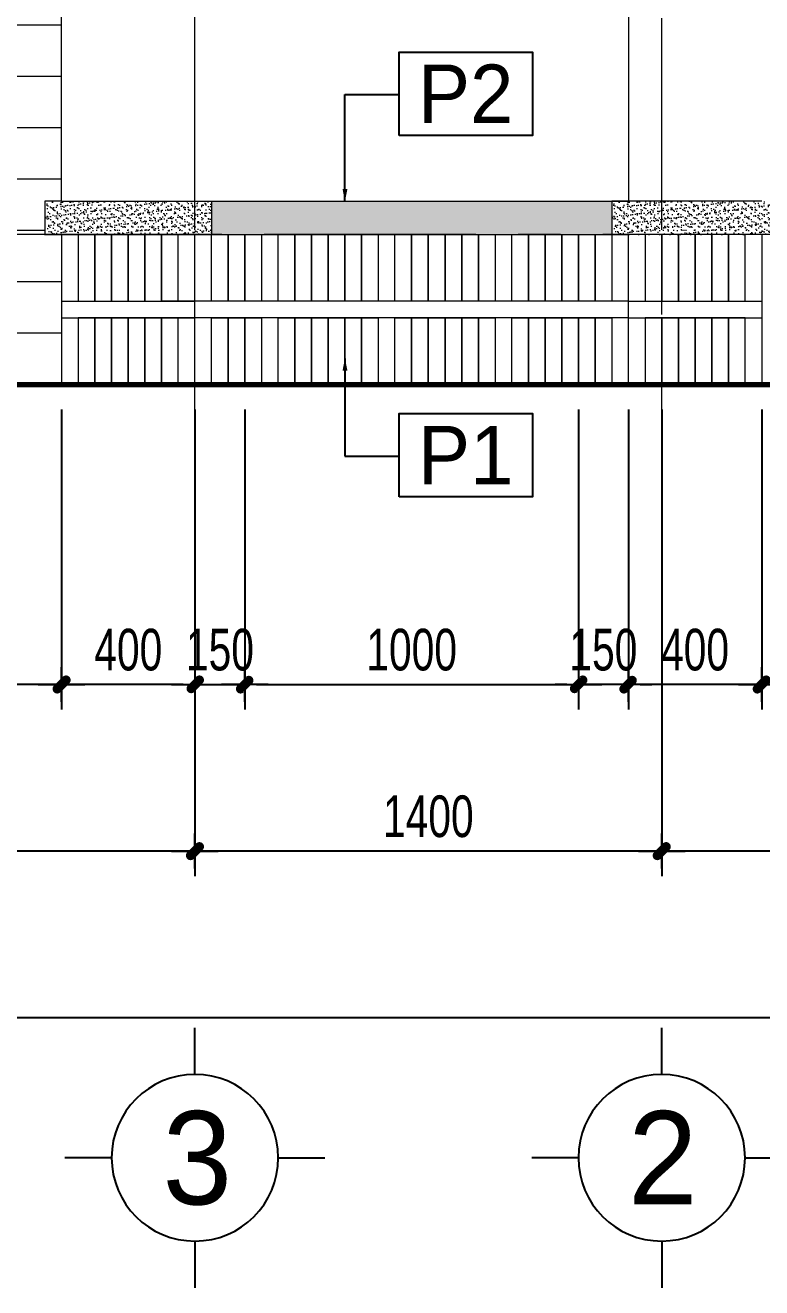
# Model space of a CAD drawing. Header units: inches. Extents: x 88947 to 296847, y 35049 to 161062.
# Drawn here: x 163652 to 165861, y 102668 to 106456 of the extents above; entities that cross this region are included whole.
import ezdxf
from ezdxf.enums import TextEntityAlignment as Align

# ---------------------------------------------------------------- set-up
doc = ezdxf.new("R2010")
doc.units = ezdxf.units.IN
doc.header["$MEASUREMENT"] = 0
doc.header["$PDMODE"] = 1
doc.linetypes.add('ACAD_ISO03W100', pattern=[30, 12, -18])
doc.linetypes.add('CENTER', pattern=[50.8, 31.75, -6.35, 6.35, -6.35])
for name, color, linetype, lineweight in [('A-Dims', 145, 'Continuous', 25), ('DIM', 7, 'Continuous', 25), ('GHICHU', 40, 'Continuous', 18), ('HACTH', 8, 'Continuous', 5), ('KHUNG 1', 6, 'Continuous', 70), ('KY HIEU', 4, 'Continuous', 25), ('NETMANH', 192, 'Continuous', 18), ('NTHAY2', 51, 'Continuous', 25), ('THAY', 3, 'Continuous', 18), ('TRUC', 252, 'ACAD_ISO03W100', 13)]:
    doc.layers.add(name, color=color, linetype=linetype, lineweight=lineweight)
doc.styles.add('FRANKO', font='VFRANKO.TTF')
doc.styles.add('VHELVEN', font='VHELVEN.TTF')
doc.styles.add('VNI-HELVE-CONDENSE', font='VNARIAL.TTF', dxfattribs={"width": 0.7})
doc.dimstyles.new('TAS-100', dxfattribs={"dimscale": 50, "dimtxt": 2.5, "dimasz": 0.7, "dimexe": 1.5, "dimexo": 1.5, "dimgap": 0.8, "dimtad": 1, "dimdec": 0, "dimzin": 3, "dimdsep": 46, "dimtxsty": 'VNI-HELVE-CONDENSE', "dimblk": 'TICK', "dimcen": 2.5, "dimclrt": 71, "dimazin": 2, "dimtfac": 0.75, "dimtdec": 0, "dimtix": 1, "dimtmove": 2, "dimatfit": 2, "dimldrblk": 'TICK123', "dimfxl": 1.5, "dimtolj": 1, "dimtzin": 0, "dimarcsym": 0})
doc.dimstyles.new('TAS-50', dxfattribs={"dimscale": 25, "dimtxt": 2.5, "dimasz": 0.7, "dimexe": 1.5, "dimexo": 1.5, "dimgap": 0.8, "dimtad": 1, "dimdec": 0, "dimzin": 3, "dimdsep": 46, "dimtxsty": 'VNI-HELVE-CONDENSE', "dimblk": 'TICK', "dimcen": 2.5, "dimclrt": 71, "dimazin": 2, "dimtfac": 0.75, "dimtdec": 0, "dimtix": 1, "dimtmove": 2, "dimatfit": 2, "dimldrblk": 'TICK123', "dimfxl": 1.5, "dimtolj": 1, "dimtzin": 0, "dimarcsym": 0})
pattern_1 = [(37.5, (163711.345, 105828.11), (-0.62993, 19.26824), [0, -15.2, 0, -17, 0, -16.25]), (7.5, (163711.345, 105828.11), (17.6978, 28.2215), [0, -8.2, 0, -13.7, 0, -5.25]), (327.5, (163699.045, 105828.11), (31.1414, 0.0566), [0, -5, 0, -18, 0, -23.5]), (317.5, (163699.045, 105828.11), (30.0613, 8.7768), [0, -2.5, 0, -11.8, 0, -13.5])]
pattern_2 = [(37.5, (165411.345, 105828.11), (-0.62993, 19.26824), [0, -15.2, 0, -17, 0, -16.25]), (7.5, (165411.345, 105828.11), (17.6978, 28.2215), [0, -8.2, 0, -13.7, 0, -5.25]), (327.5, (165399.045, 105828.11), (31.1414, 0.0566), [0, -5, 0, -18, 0, -23.5]), (317.5, (165399.045, 105828.11), (30.0613, 8.7768), [0, -2.5, 0, -11.8, 0, -13.5])]
pattern_3 = [(37.5, (164211.345, 105828.11), (-0.62993, 19.26824), [0, -15.2, 0, -17, 0, -16.25]), (7.5, (164211.345, 105828.11), (17.69777, 28.22146), [0, -8.2, 0, -13.7, 0, -5.25]), (327.5, (164199.045, 105828.11), (31.14142, 0.0566), [0, -5, 0, -18, 0, -23.5]), (317.5, (164199.045, 105828.11), (30.06127, 8.77676), [0, -2.5, 0, -11.8, 0, -13.5])]

# ---------------------------------------------------------------- blocks, each defined once
blk = doc.blocks.new('TICK')
at = {"layer": 'A-Dims', "color": 1}
for p, q in [((0, 1.5), (0, -1.5)), ((-2, 0), (2, 0))]:
    blk.add_line(p, q, dxfattribs=at)
at = {"layer": 'A-Dims', "color": 1, "const_width": 0.788}
blk.add_lwpolyline([(-0.33, -0.35), (0.38, 0.38)], dxfattribs=at)
at = {"layer": 'A-Dims', "color": 1, "const_width": 0.394}
for points in [[(0.24, 0.52, -0.414214), (0.52, 0.52, -1)], [(0.52, 0.52, -0.414214), (0.52, 0.24, -1)], [(-0.47, -0.21, 0.414214), (-0.47, -0.49, 1)], [(-0.47, -0.49, 0.414214), (-0.19, -0.49, 1)]]:
    blk.add_lwpolyline(points, format="xyb", dxfattribs=at)
blk = doc.blocks.new('*D894')
at = {"layer": 'Defpoints', "color": 0}
for p in [(165561.3, 105378.1), (169061.3, 105378.1), (165561.3, 103978.1)]:
    blk.add_point(p, dxfattribs=at)
at = {"layer": 'DIM', "color": 0, "lineweight": -2}
for p, q in [((165561.3, 105303.1), (165561.3, 103903.1)), ((169061.3, 105303.1), (169061.3, 103903.1)), ((169026.3, 103978.1), (165596.3, 103978.1))]:
    blk.add_line(p, q, dxfattribs=at)
at = {"layer": 'DIM', "color": 0, "lineweight": -2, "xscale": 35, "yscale": 35, "zscale": 35, "rotation": 180}
blk.add_blockref('TICK', (165561.3, 103978.1), dxfattribs=at)
at = {"layer": 'DIM', "color": 0, "lineweight": -2, "xscale": 35, "yscale": 35, "zscale": 35}
blk.add_blockref('TICK', (169061.3, 103978.1), dxfattribs=at)
at = {"layer": 'DIM', "color": 71, "insert": (167311.3, 104082), "char_height": 125, "attachment_point": 5, "style": 'VNI-HELVE-CONDENSE'}
blk.add_mtext('\\A1;3500', dxfattribs=at)
blk = doc.blocks.new('TICK123')
at = {"layer": 'A-Dims', "color": 1}
blk.add_lwpolyline([(0.05, 0, 0, 0.84, 0), (-2.11, 0, 8.4, 8.4, 0)], format="xyseb", dxfattribs=at)
blk = doc.blocks.new('*D895')
at = {"layer": 'Defpoints', "color": 0}
for p in [(164161.3, 105378.1), (165561.3, 105378.1), (164161.3, 103978.1)]:
    blk.add_point(p, dxfattribs=at)
at = {"layer": 'DIM', "color": 0, "lineweight": -2}
for p, q in [((164161.3, 105303.1), (164161.3, 103903.1)), ((165561.3, 105303.1), (165561.3, 103903.1)), ((165526.3, 103978.1), (164196.3, 103978.1))]:
    blk.add_line(p, q, dxfattribs=at)
at = {"layer": 'DIM', "color": 0, "lineweight": -2, "xscale": 35, "yscale": 35, "zscale": 35, "rotation": 180}
blk.add_blockref('TICK', (164161.3, 103978.1), dxfattribs=at)
at = {"layer": 'DIM', "color": 0, "lineweight": -2, "xscale": 35, "yscale": 35, "zscale": 35}
blk.add_blockref('TICK', (165561.3, 103978.1), dxfattribs=at)
at = {"layer": 'DIM', "color": 71, "insert": (164861.3, 104081.9), "char_height": 125, "attachment_point": 5, "style": 'VNI-HELVE-CONDENSE'}
blk.add_mtext('\\A1;1400', dxfattribs=at)
blk = doc.blocks.new('*D896')
at = {"layer": 'Defpoints', "color": 0}
for p in [(161561.3, 105378.1), (164161.3, 105378.1), (161561.3, 103978.1)]:
    blk.add_point(p, dxfattribs=at)
at = {"layer": 'DIM', "color": 0, "lineweight": -2}
for p, q in [((161561.3, 105303.1), (161561.3, 103903.1)), ((164161.3, 105303.1), (164161.3, 103903.1)), ((164126.3, 103978.1), (161596.3, 103978.1))]:
    blk.add_line(p, q, dxfattribs=at)
at = {"layer": 'DIM', "color": 0, "lineweight": -2, "xscale": 35, "yscale": 35, "zscale": 35, "rotation": 180}
blk.add_blockref('TICK', (161561.3, 103978.1), dxfattribs=at)
at = {"layer": 'DIM', "color": 0, "lineweight": -2, "xscale": 35, "yscale": 35, "zscale": 35}
blk.add_blockref('TICK', (164161.3, 103978.1), dxfattribs=at)
at = {"layer": 'DIM', "color": 71, "insert": (162861.3, 104081.9), "char_height": 125, "attachment_point": 5, "style": 'VNI-HELVE-CONDENSE'}
blk.add_mtext('\\A1;2600', dxfattribs=at)
blk = doc.blocks.new('*D899')
at = {"layer": 'Defpoints', "color": 0}
for p in [(156661.3, 105378.1), (169061.3, 105378.1), (156661.3, 103478.1)]:
    blk.add_point(p, dxfattribs=at)
at = {"layer": 'DIM', "color": 0, "lineweight": -2}
for p, q in [((156661.3, 105303.1), (156661.3, 103403.1)), ((169061.3, 105303.1), (169061.3, 103403.1)), ((169026.3, 103478.1), (156696.3, 103478.1))]:
    blk.add_line(p, q, dxfattribs=at)
at = {"layer": 'DIM', "color": 0, "lineweight": -2, "xscale": 35, "yscale": 35, "zscale": 35, "rotation": 180}
blk.add_blockref('TICK', (156661.3, 103478.1), dxfattribs=at)
at = {"layer": 'DIM', "color": 0, "lineweight": -2, "xscale": 35, "yscale": 35, "zscale": 35}
blk.add_blockref('TICK', (169061.3, 103478.1), dxfattribs=at)
at = {"layer": 'DIM', "color": 71, "insert": (162861.3, 103581.9), "char_height": 125, "attachment_point": 5, "style": 'VNI-HELVE-CONDENSE'}
blk.add_mtext('\\A1;12400', dxfattribs=at)
blk = doc.blocks.new('*D902')
at = {"layer": 'Defpoints', "color": 0}
for p in [(165861.3, 105378.1), (168261.3, 105378.1), (165861.3, 104478.1)]:
    blk.add_point(p, dxfattribs=at)
at = {"layer": 'DIM', "color": 0, "lineweight": -2}
for p, q in [((165861.3, 105303.1), (165861.3, 104403.1)), ((168261.3, 105303.1), (168261.3, 104403.1)), ((168226.3, 104478.1), (165896.3, 104478.1))]:
    blk.add_line(p, q, dxfattribs=at)
at = {"layer": 'DIM', "color": 0, "lineweight": -2, "xscale": 35, "yscale": 35, "zscale": 35, "rotation": 180}
blk.add_blockref('TICK', (165861.3, 104478.1), dxfattribs=at)
at = {"layer": 'DIM', "color": 0, "lineweight": -2, "xscale": 35, "yscale": 35, "zscale": 35}
blk.add_blockref('TICK', (168261.3, 104478.1), dxfattribs=at)
at = {"layer": 'DIM', "color": 71, "insert": (167061.3, 104581.9), "char_height": 125, "attachment_point": 5, "style": 'VNI-HELVE-CONDENSE'}
blk.add_mtext('\\A1;2400', dxfattribs=at)
blk = doc.blocks.new('*D903')
at = {"layer": 'Defpoints', "color": 0}
for p in [(165461.3, 105378.1), (165861.3, 105378.1), (165461.3, 104478.1)]:
    blk.add_point(p, dxfattribs=at)
at = {"layer": 'DIM', "color": 0, "lineweight": -2}
for p, q in [((165461.3, 105303.1), (165461.3, 104403.1)), ((165861.3, 105303.1), (165861.3, 104403.1)), ((165826.3, 104478.1), (165496.3, 104478.1))]:
    blk.add_line(p, q, dxfattribs=at)
at = {"layer": 'DIM', "color": 0, "lineweight": -2, "xscale": 35, "yscale": 35, "zscale": 35, "rotation": 180}
blk.add_blockref('TICK', (165461.3, 104478.1), dxfattribs=at)
at = {"layer": 'DIM', "color": 0, "lineweight": -2, "xscale": 35, "yscale": 35, "zscale": 35}
blk.add_blockref('TICK', (165861.3, 104478.1), dxfattribs=at)
at = {"layer": 'DIM', "color": 71, "insert": (165661.3, 104581.9), "char_height": 125, "attachment_point": 5, "style": 'VNI-HELVE-CONDENSE'}
blk.add_mtext('\\A1;400', dxfattribs=at)
blk = doc.blocks.new('*D904')
at = {"layer": 'Defpoints', "color": 0}
for p in [(163761.3, 105378.1), (164161.3, 105378.1), (163761.3, 104478.1)]:
    blk.add_point(p, dxfattribs=at)
at = {"layer": 'DIM', "color": 0, "lineweight": -2}
for p, q in [((163761.3, 105303.1), (163761.3, 104403.1)), ((164161.3, 105303.1), (164161.3, 104403.1)), ((164126.3, 104478.1), (163796.3, 104478.1))]:
    blk.add_line(p, q, dxfattribs=at)
at = {"layer": 'DIM', "color": 0, "lineweight": -2, "xscale": 35, "yscale": 35, "zscale": 35, "rotation": 180}
blk.add_blockref('TICK', (163761.3, 104478.1), dxfattribs=at)
at = {"layer": 'DIM', "color": 0, "lineweight": -2, "xscale": 35, "yscale": 35, "zscale": 35}
blk.add_blockref('TICK', (164161.3, 104478.1), dxfattribs=at)
at = {"layer": 'DIM', "color": 71, "insert": (163961.3, 104581.9), "char_height": 125, "attachment_point": 5, "style": 'VNI-HELVE-CONDENSE'}
blk.add_mtext('\\A1;400', dxfattribs=at)
blk = doc.blocks.new('*D905')
at = {"layer": 'Defpoints', "color": 0}
for p in [(161961.3, 105378.1), (163761.3, 105378.1), (161961.3, 104478.1)]:
    blk.add_point(p, dxfattribs=at)
at = {"layer": 'DIM', "color": 0, "lineweight": -2}
for p, q in [((161961.3, 105303.1), (161961.3, 104403.1)), ((163761.3, 105303.1), (163761.3, 104403.1)), ((163726.3, 104478.1), (161996.3, 104478.1))]:
    blk.add_line(p, q, dxfattribs=at)
at = {"layer": 'DIM', "color": 0, "lineweight": -2, "xscale": 35, "yscale": 35, "zscale": 35, "rotation": 180}
blk.add_blockref('TICK', (161961.3, 104478.1), dxfattribs=at)
at = {"layer": 'DIM', "color": 0, "lineweight": -2, "xscale": 35, "yscale": 35, "zscale": 35}
blk.add_blockref('TICK', (163761.3, 104478.1), dxfattribs=at)
at = {"layer": 'DIM', "color": 71, "insert": (162861.3, 104581.9), "char_height": 125, "attachment_point": 5, "style": 'VNI-HELVE-CONDENSE'}
blk.add_mtext('\\A1;1800', dxfattribs=at)
blk = doc.blocks.new('TRUCCOT')
for p, q in [((0, -140), (0, 0)), ((-250, -390), (-390, -390)), ((250, -390), (390, -390)), ((0, -640), (0, -780))]:
    blk.add_line(p, q)
blk.add_circle((0, -390), 250)
at = {"layer": 'GHICHU', "style": 'VHELVEN'}
blk.add_attdef('TRUC', text='', height=280, dxfattribs=at).set_placement((0, -390), align=Align.MIDDLE_CENTER)
blk = doc.blocks.new('syb-floor')
at = {"linetype": 'Continuous'}
blk.add_lwpolyline([(-4.786, -2.5), (-4.786, 2.5), (3.216, 2.5), (3.216, -2.5)], close=True, dxfattribs=at)
blk.add_attdef('SYB-FLOOR', text='', height=2.5, dxfattribs=at).set_placement((-0.785, 0), align=Align.MIDDLE_CENTER)
blk = doc.blocks.new('*D3898')
at = {"layer": 'Defpoints', "color": 0}
for p in [(165561.3, 105378.1), (169061.3, 105378.1), (165561.3, 103978.1)]:
    blk.add_point(p, dxfattribs=at)
at = {"layer": 'DIM', "color": 0, "lineweight": -2}
for p, q in [((165561.3, 105303.1), (165561.3, 103903.1)), ((169061.3, 105303.1), (169061.3, 103903.1)), ((169026.3, 103978.1), (165596.3, 103978.1))]:
    blk.add_line(p, q, dxfattribs=at)
at = {"layer": 'DIM', "color": 0, "lineweight": -2, "xscale": 35, "yscale": 35, "zscale": 35, "rotation": 180}
blk.add_blockref('TICK', (165561.3, 103978.1), dxfattribs=at)
at = {"layer": 'DIM', "color": 0, "lineweight": -2, "xscale": 35, "yscale": 35, "zscale": 35}
blk.add_blockref('TICK', (169061.3, 103978.1), dxfattribs=at)
at = {"layer": 'DIM', "color": 71, "insert": (167311.3, 104082), "char_height": 125, "attachment_point": 5, "style": 'VNI-HELVE-CONDENSE'}
blk.add_mtext('\\A1;3500', dxfattribs=at)
blk = doc.blocks.new('*D3899')
at = {"layer": 'Defpoints', "color": 0}
for p in [(164161.3, 105378.1), (165561.3, 105378.1), (164161.3, 103978.1)]:
    blk.add_point(p, dxfattribs=at)
at = {"layer": 'DIM', "color": 0, "lineweight": -2}
for p, q in [((164161.3, 105303.1), (164161.3, 103903.1)), ((165561.3, 105303.1), (165561.3, 103903.1)), ((165526.3, 103978.1), (164196.3, 103978.1))]:
    blk.add_line(p, q, dxfattribs=at)
at = {"layer": 'DIM', "color": 0, "lineweight": -2, "xscale": 35, "yscale": 35, "zscale": 35, "rotation": 180}
blk.add_blockref('TICK', (164161.3, 103978.1), dxfattribs=at)
at = {"layer": 'DIM', "color": 0, "lineweight": -2, "xscale": 35, "yscale": 35, "zscale": 35}
blk.add_blockref('TICK', (165561.3, 103978.1), dxfattribs=at)
at = {"layer": 'DIM', "color": 71, "insert": (164861.3, 104081.9), "char_height": 125, "attachment_point": 5, "style": 'VNI-HELVE-CONDENSE'}
blk.add_mtext('\\A1;1400', dxfattribs=at)
blk = doc.blocks.new('*D3900')
at = {"layer": 'Defpoints', "color": 0}
for p in [(161561.3, 105378.1), (164161.3, 105378.1), (161561.3, 103978.1)]:
    blk.add_point(p, dxfattribs=at)
at = {"layer": 'DIM', "color": 0, "lineweight": -2}
for p, q in [((161561.3, 105303.1), (161561.3, 103903.1)), ((164161.3, 105303.1), (164161.3, 103903.1)), ((164126.3, 103978.1), (161596.3, 103978.1))]:
    blk.add_line(p, q, dxfattribs=at)
at = {"layer": 'DIM', "color": 0, "lineweight": -2, "xscale": 35, "yscale": 35, "zscale": 35, "rotation": 180}
blk.add_blockref('TICK', (161561.3, 103978.1), dxfattribs=at)
at = {"layer": 'DIM', "color": 0, "lineweight": -2, "xscale": 35, "yscale": 35, "zscale": 35}
blk.add_blockref('TICK', (164161.3, 103978.1), dxfattribs=at)
at = {"layer": 'DIM', "color": 71, "insert": (162861.3, 104081.9), "char_height": 125, "attachment_point": 5, "style": 'VNI-HELVE-CONDENSE'}
blk.add_mtext('\\A1;2600', dxfattribs=at)
blk = doc.blocks.new('*D3903')
at = {"layer": 'Defpoints', "color": 0}
for p in [(156661.3, 105378.1), (169061.3, 105378.1), (156661.3, 103478.1)]:
    blk.add_point(p, dxfattribs=at)
at = {"layer": 'DIM', "color": 0, "lineweight": -2}
for p, q in [((156661.3, 105303.1), (156661.3, 103403.1)), ((169061.3, 105303.1), (169061.3, 103403.1)), ((169026.3, 103478.1), (156696.3, 103478.1))]:
    blk.add_line(p, q, dxfattribs=at)
at = {"layer": 'DIM', "color": 0, "lineweight": -2, "xscale": 35, "yscale": 35, "zscale": 35, "rotation": 180}
blk.add_blockref('TICK', (156661.3, 103478.1), dxfattribs=at)
at = {"layer": 'DIM', "color": 0, "lineweight": -2, "xscale": 35, "yscale": 35, "zscale": 35}
blk.add_blockref('TICK', (169061.3, 103478.1), dxfattribs=at)
at = {"layer": 'DIM', "color": 71, "insert": (162861.3, 103581.9), "char_height": 125, "attachment_point": 5, "style": 'VNI-HELVE-CONDENSE'}
blk.add_mtext('\\A1;12400', dxfattribs=at)
blk = doc.blocks.new('*D3906')
at = {"layer": 'Defpoints', "color": 0}
for p in [(165861.3, 105378.1), (168261.3, 105378.1), (165861.3, 104478.1)]:
    blk.add_point(p, dxfattribs=at)
at = {"layer": 'DIM', "color": 0, "lineweight": -2}
for p, q in [((165861.3, 105303.1), (165861.3, 104403.1)), ((168261.3, 105303.1), (168261.3, 104403.1)), ((168226.3, 104478.1), (165896.3, 104478.1))]:
    blk.add_line(p, q, dxfattribs=at)
at = {"layer": 'DIM', "color": 0, "lineweight": -2, "xscale": 35, "yscale": 35, "zscale": 35, "rotation": 180}
blk.add_blockref('TICK', (165861.3, 104478.1), dxfattribs=at)
at = {"layer": 'DIM', "color": 0, "lineweight": -2, "xscale": 35, "yscale": 35, "zscale": 35}
blk.add_blockref('TICK', (168261.3, 104478.1), dxfattribs=at)
at = {"layer": 'DIM', "color": 71, "insert": (167061.3, 104581.9), "char_height": 125, "attachment_point": 5, "style": 'VNI-HELVE-CONDENSE'}
blk.add_mtext('\\A1;2400', dxfattribs=at)
blk = doc.blocks.new('*D3907')
at = {"layer": 'Defpoints', "color": 0}
for p in [(165461.3, 105378.1), (165861.3, 105378.1), (165461.3, 104478.1)]:
    blk.add_point(p, dxfattribs=at)
at = {"layer": 'DIM', "color": 0, "lineweight": -2}
for p, q in [((165461.3, 105303.1), (165461.3, 104403.1)), ((165861.3, 105303.1), (165861.3, 104403.1)), ((165826.3, 104478.1), (165496.3, 104478.1))]:
    blk.add_line(p, q, dxfattribs=at)
at = {"layer": 'DIM', "color": 0, "lineweight": -2, "xscale": 35, "yscale": 35, "zscale": 35, "rotation": 180}
blk.add_blockref('TICK', (165461.3, 104478.1), dxfattribs=at)
at = {"layer": 'DIM', "color": 0, "lineweight": -2, "xscale": 35, "yscale": 35, "zscale": 35}
blk.add_blockref('TICK', (165861.3, 104478.1), dxfattribs=at)
at = {"layer": 'DIM', "color": 71, "insert": (165661.3, 104581.9), "char_height": 125, "attachment_point": 5, "style": 'VNI-HELVE-CONDENSE'}
blk.add_mtext('\\A1;400', dxfattribs=at)
blk = doc.blocks.new('*D3908')
at = {"layer": 'Defpoints', "color": 0}
for p in [(163761.3, 105378.1), (164161.3, 105378.1), (163761.3, 104478.1)]:
    blk.add_point(p, dxfattribs=at)
at = {"layer": 'DIM', "color": 0, "lineweight": -2}
for p, q in [((163761.3, 105303.1), (163761.3, 104403.1)), ((164161.3, 105303.1), (164161.3, 104403.1)), ((164126.3, 104478.1), (163796.3, 104478.1))]:
    blk.add_line(p, q, dxfattribs=at)
at = {"layer": 'DIM', "color": 0, "lineweight": -2, "xscale": 35, "yscale": 35, "zscale": 35, "rotation": 180}
blk.add_blockref('TICK', (163761.3, 104478.1), dxfattribs=at)
at = {"layer": 'DIM', "color": 0, "lineweight": -2, "xscale": 35, "yscale": 35, "zscale": 35}
blk.add_blockref('TICK', (164161.3, 104478.1), dxfattribs=at)
at = {"layer": 'DIM', "color": 71, "insert": (163961.3, 104581.9), "char_height": 125, "attachment_point": 5, "style": 'VNI-HELVE-CONDENSE'}
blk.add_mtext('\\A1;400', dxfattribs=at)
blk = doc.blocks.new('*D3909')
at = {"layer": 'Defpoints', "color": 0}
for p in [(161961.3, 105378.1), (163761.3, 105378.1), (161961.3, 104478.1)]:
    blk.add_point(p, dxfattribs=at)
at = {"layer": 'DIM', "color": 0, "lineweight": -2}
for p, q in [((161961.3, 105303.1), (161961.3, 104403.1)), ((163761.3, 105303.1), (163761.3, 104403.1)), ((163726.3, 104478.1), (161996.3, 104478.1))]:
    blk.add_line(p, q, dxfattribs=at)
at = {"layer": 'DIM', "color": 0, "lineweight": -2, "xscale": 35, "yscale": 35, "zscale": 35, "rotation": 180}
blk.add_blockref('TICK', (161961.3, 104478.1), dxfattribs=at)
at = {"layer": 'DIM', "color": 0, "lineweight": -2, "xscale": 35, "yscale": 35, "zscale": 35}
blk.add_blockref('TICK', (163761.3, 104478.1), dxfattribs=at)
at = {"layer": 'DIM', "color": 71, "insert": (162861.3, 104581.9), "char_height": 125, "attachment_point": 5, "style": 'VNI-HELVE-CONDENSE'}
blk.add_mtext('\\A1;1800', dxfattribs=at)
blk = doc.blocks.new('*D4328')
at = {"layer": 'Defpoints', "color": 0}
for p in [(164161.3, 105378.1), (164311.3, 105378.1), (164311.3, 104478.1)]:
    blk.add_point(p, dxfattribs=at)
at = {"layer": 'DIM', "color": 0, "lineweight": -2}
for p, q in [((164161.3, 105303.1), (164161.3, 104403.1)), ((164311.3, 105303.1), (164311.3, 104403.1)), ((164126.3, 104478.1), (164091.3, 104478.1)), ((164161.3, 104478.1), (164311.3, 104478.1)), ((164346.3, 104478.1), (164381.3, 104478.1))]:
    blk.add_line(p, q, dxfattribs=at)
at = {"layer": 'DIM', "color": 0, "lineweight": -2, "xscale": 35, "yscale": 35, "zscale": 35}
blk.add_blockref('TICK', (164161.3, 104478.1), dxfattribs=at)
at = {"layer": 'DIM', "color": 0, "lineweight": -2, "xscale": 35, "yscale": 35, "zscale": 35, "rotation": 180}
blk.add_blockref('TICK', (164311.3, 104478.1), dxfattribs=at)
at = {"layer": 'DIM', "color": 71, "insert": (164236.3, 104581.9), "char_height": 125, "attachment_point": 5, "style": 'VNI-HELVE-CONDENSE'}
blk.add_mtext('\\A1;150', dxfattribs=at)
blk = doc.blocks.new('*D4327')
at = {"layer": 'Defpoints', "color": 0}
for p in [(165311.3, 105378.1), (165461.3, 105378.1), (165311.3, 104478.1)]:
    blk.add_point(p, dxfattribs=at)
at = {"layer": 'DIM', "color": 0, "lineweight": -2}
for p, q in [((165311.3, 105303.1), (165311.3, 104403.1)), ((165461.3, 105303.1), (165461.3, 104403.1)), ((165276.3, 104478.1), (165241.3, 104478.1)), ((165461.3, 104478.1), (165311.3, 104478.1)), ((165496.3, 104478.1), (165531.3, 104478.1))]:
    blk.add_line(p, q, dxfattribs=at)
at = {"layer": 'DIM', "color": 0, "lineweight": -2, "xscale": 35, "yscale": 35, "zscale": 35}
blk.add_blockref('TICK', (165311.3, 104478.1), dxfattribs=at)
at = {"layer": 'DIM', "color": 0, "lineweight": -2, "xscale": 35, "yscale": 35, "zscale": 35, "rotation": 180}
blk.add_blockref('TICK', (165461.3, 104478.1), dxfattribs=at)
at = {"layer": 'DIM', "color": 71, "insert": (165386.3, 104581.9), "char_height": 125, "attachment_point": 5, "style": 'VNI-HELVE-CONDENSE'}
blk.add_mtext('\\A1;150', dxfattribs=at)
blk = doc.blocks.new('*D4326')
at = {"layer": 'Defpoints', "color": 0}
for p in [(164311.3, 105378.1), (165311.3, 105378.1), (165311.3, 104478.1)]:
    blk.add_point(p, dxfattribs=at)
at = {"layer": 'DIM', "color": 0, "lineweight": -2}
for p, q in [((164311.3, 105303.1), (164311.3, 104403.1)), ((165311.3, 105303.1), (165311.3, 104403.1)), ((164346.3, 104478.1), (165276.3, 104478.1))]:
    blk.add_line(p, q, dxfattribs=at)
at = {"layer": 'DIM', "color": 0, "lineweight": -2, "xscale": 35, "yscale": 35, "zscale": 35, "rotation": 180}
blk.add_blockref('TICK', (164311.3, 104478.1), dxfattribs=at)
at = {"layer": 'DIM', "color": 0, "lineweight": -2, "xscale": 35, "yscale": 35, "zscale": 35}
blk.add_blockref('TICK', (165311.3, 104478.1), dxfattribs=at)
at = {"layer": 'DIM', "color": 71, "insert": (164811.3, 104581.9), "char_height": 125, "attachment_point": 5, "style": 'VNI-HELVE-CONDENSE'}
blk.add_mtext('\\A1;1000', dxfattribs=at)

msp = doc.modelspace()

# ---------------------------------------------------------------- hatches: boundary and pattern name
at = {"layer": 'HACTH'}
h = msp.add_hatch(dxfattribs=at)
h.set_pattern_fill('AR-SAND', color=256, scale=10, style=0)
h.set_pattern_definition(pattern_1)
h.paths.add_polyline_path([(164161.3, 105928.1), (163761.3, 105928.1), (163711.3, 105928.1), (163711.3, 105828.1), (163741.3, 105828.1), (164161.3, 105828.1)])
h.paths.add_polyline_path([(164211.3, 105928.1), (164161.3, 105928.1), (164161.3, 105828.1), (164181.3, 105828.1), (164211.3, 105828.1)])
h = msp.add_hatch(dxfattribs=at)
h.set_pattern_fill('AR-SAND', color=256, scale=10, style=0)
h.set_pattern_definition(pattern_1)
h.paths.add_polyline_path([(164161.3, 105928.1), (163761.3, 105928.1), (163711.3, 105928.1), (163711.3, 105828.1), (163741.3, 105828.1), (164161.3, 105828.1)])
h.paths.add_polyline_path([(164211.3, 105928.1), (164161.3, 105928.1), (164161.3, 105828.1), (164181.3, 105828.1), (164211.3, 105828.1)])
h = msp.add_hatch(dxfattribs=at)
h.set_pattern_fill('AR-SAND', color=256, scale=10, style=0)
h.set_pattern_definition(pattern_3)
h.paths.add_polyline_path([(165411.3, 105928.1), (164211.3, 105928.1), (164211.3, 105828.1), (164261.3, 105828.1), (164261.3, 105828.1), (164311.3, 105828.1), (164311.3, 105828.1), (164361.3, 105828.1), (164361.3, 105828.1), (164611.3, 105828.1), (164611.3, 105828.1), (164661.3, 105828.1), (164661.3, 105828.1), (164711.3, 105828.1), (164711.3, 105828.1), (164961.3, 105828.1), (164961.3, 105828.1), (165011.3, 105828.1), (165011.3, 105828.1), (165061.3, 105828.1), (165061.3, 105828.1), (165311.3, 105828.1), (165311.3, 105828.1), (165361.3, 105828.1), (165361.3, 105828.1), (165411.3, 105828.1)])
h = msp.add_hatch(dxfattribs=at)
h.set_pattern_fill('AR-SAND', color=256, scale=10, style=0)
h.set_pattern_definition(pattern_3)
h.paths.add_polyline_path([(165411.3, 105928.1), (164211.3, 105928.1), (164211.3, 105828.1), (164261.3, 105828.1), (164261.3, 105828.1), (164311.3, 105828.1), (164311.3, 105828.1), (164361.3, 105828.1), (164361.3, 105828.1), (164611.3, 105828.1), (164611.3, 105828.1), (164661.3, 105828.1), (164661.3, 105828.1), (164711.3, 105828.1), (164711.3, 105828.1), (164961.3, 105828.1), (164961.3, 105828.1), (165011.3, 105828.1), (165011.3, 105828.1), (165061.3, 105828.1), (165061.3, 105828.1), (165311.3, 105828.1), (165311.3, 105828.1), (165361.3, 105828.1), (165361.3, 105828.1), (165411.3, 105828.1)])
h = msp.add_hatch(dxfattribs=at)
h.set_pattern_fill('AR-SAND', color=256, scale=10, style=0)
h.set_pattern_definition(pattern_2)
h.paths.add_polyline_path([(165561.3, 105928.1), (165461.3, 105928.1), (165411.3, 105928.1), (165411.3, 105828.1), (165461.3, 105828.1), (165561.3, 105828.1)])
h.paths.add_polyline_path([(165911.3, 105928.1), (165861.3, 105928.1), (165561.3, 105928.1), (165561.3, 105828.1), (165611.3, 105828.1), (165661.3, 105828.1), (165711.3, 105828.1), (165761.3, 105828.1), (165811.3, 105828.1), (165881.3, 105828.1), (165911.3, 105828.1)])
h = msp.add_hatch(dxfattribs=at)
h.set_pattern_fill('AR-SAND', color=256, scale=10, style=0)
h.set_pattern_definition(pattern_2)
h.paths.add_polyline_path([(165561.3, 105928.1), (165461.3, 105928.1), (165411.3, 105928.1), (165411.3, 105828.1), (165461.3, 105828.1), (165561.3, 105828.1)])
h.paths.add_polyline_path([(165911.3, 105928.1), (165861.3, 105928.1), (165561.3, 105928.1), (165561.3, 105828.1), (165611.3, 105828.1), (165661.3, 105828.1), (165711.3, 105828.1), (165761.3, 105828.1), (165811.3, 105828.1), (165881.3, 105828.1), (165911.3, 105828.1)])

# ---------------------------------------------------------------- linework, layer by layer
for points in [[(163811.3, 105828.1), (163811.3, 105628.1), (163861.3, 105628.1), (163861.3, 105828.1)], [(163811.3, 105828.1), (163811.3, 105628.1), (163861.3, 105628.1), (163861.3, 105828.1)], [(163861.3, 105828.1), (163861.3, 105628.1), (163911.3, 105628.1), (163911.3, 105828.1)], [(163861.3, 105828.1), (163861.3, 105628.1), (163911.3, 105628.1), (163911.3, 105828.1)], [(163911.3, 105828.1), (163911.3, 105628.1), (163961.3, 105628.1), (163961.3, 105828.1)], [(163911.3, 105828.1), (163911.3, 105628.1), (163961.3, 105628.1), (163961.3, 105828.1)], [(163961.3, 105828.1), (163961.3, 105628.1), (164011.3, 105628.1), (164011.3, 105828.1)], [(163961.3, 105828.1), (163961.3, 105628.1), (164011.3, 105628.1), (164011.3, 105828.1)], [(164011.3, 105828.1), (164011.3, 105628.1), (164061.3, 105628.1), (164061.3, 105828.1)], [(164011.3, 105828.1), (164011.3, 105628.1), (164061.3, 105628.1), (164061.3, 105828.1)], [(164061.3, 105828.1), (164061.3, 105628.1), (164111.3, 105628.1), (164111.3, 105828.1)], [(164061.3, 105828.1), (164061.3, 105628.1), (164111.3, 105628.1), (164111.3, 105828.1)], [(164261.3, 105828.1), (164261.3, 105628.1), (164211.3, 105628.1), (164211.3, 105828.1)], [(164261.3, 105828.1), (164261.3, 105628.1), (164211.3, 105628.1), (164211.3, 105828.1)], [(164261.3, 105828.1), (164261.3, 105628.1), (164211.3, 105628.1), (164211.3, 105828.1)], [(164261.3, 105828.1), (164261.3, 105628.1), (164211.3, 105628.1), (164211.3, 105828.1)], [(164311.3, 105828.1), (164311.3, 105628.1), (164261.3, 105628.1), (164261.3, 105828.1)], [(164311.3, 105828.1), (164311.3, 105628.1), (164261.3, 105628.1), (164261.3, 105828.1)], [(164361.3, 105828.1), (164361.3, 105628.1), (164311.3, 105628.1), (164311.3, 105828.1)], [(164361.3, 105828.1), (164361.3, 105628.1), (164311.3, 105628.1), (164311.3, 105828.1)], [(164461.3, 105828.1), (164461.3, 105628.1), (164411.3, 105628.1), (164411.3, 105828.1)], [(164461.3, 105828.1), (164461.3, 105628.1), (164411.3, 105628.1), (164411.3, 105828.1)], [(164511.3, 105828.1), (164511.3, 105628.1), (164461.3, 105628.1), (164461.3, 105828.1)], [(164511.3, 105828.1), (164511.3, 105628.1), (164461.3, 105628.1), (164461.3, 105828.1)], [(164561.3, 105828.1), (164561.3, 105628.1), (164511.3, 105628.1), (164511.3, 105828.1)], [(164561.3, 105828.1), (164561.3, 105628.1), (164511.3, 105628.1), (164511.3, 105828.1)], [(164611.3, 105828.1), (164611.3, 105628.1), (164561.3, 105628.1), (164561.3, 105828.1)], [(164611.3, 105828.1), (164611.3, 105628.1), (164561.3, 105628.1), (164561.3, 105828.1)], [(164661.3, 105828.1), (164661.3, 105628.1), (164611.3, 105628.1), (164611.3, 105828.1)], [(164661.3, 105828.1), (164661.3, 105628.1), (164611.3, 105628.1), (164611.3, 105828.1)], [(164711.3, 105828.1), (164711.3, 105628.1), (164661.3, 105628.1), (164661.3, 105828.1)], [(164711.3, 105828.1), (164711.3, 105628.1), (164661.3, 105628.1), (164661.3, 105828.1)], [(164811.3, 105828.1), (164811.3, 105628.1), (164761.3, 105628.1), (164761.3, 105828.1)], [(164811.3, 105828.1), (164811.3, 105628.1), (164761.3, 105628.1), (164761.3, 105828.1)], [(164861.3, 105828.1), (164861.3, 105628.1), (164811.3, 105628.1), (164811.3, 105828.1)], [(164861.3, 105828.1), (164861.3, 105628.1), (164811.3, 105628.1), (164811.3, 105828.1)], [(164911.3, 105828.1), (164911.3, 105628.1), (164861.3, 105628.1), (164861.3, 105828.1)], [(164911.3, 105828.1), (164911.3, 105628.1), (164861.3, 105628.1), (164861.3, 105828.1)], [(164961.3, 105828.1), (164961.3, 105628.1), (164911.3, 105628.1), (164911.3, 105828.1)], [(164961.3, 105828.1), (164961.3, 105628.1), (164911.3, 105628.1), (164911.3, 105828.1)], [(165011.3, 105828.1), (165011.3, 105628.1), (164961.3, 105628.1), (164961.3, 105828.1)], [(165011.3, 105828.1), (165011.3, 105628.1), (164961.3, 105628.1), (164961.3, 105828.1)], [(165061.3, 105828.1), (165061.3, 105628.1), (165011.3, 105628.1), (165011.3, 105828.1)], [(165061.3, 105828.1), (165061.3, 105628.1), (165011.3, 105628.1), (165011.3, 105828.1)], [(165161.3, 105828.1), (165161.3, 105628.1), (165111.3, 105628.1), (165111.3, 105828.1)], [(165161.3, 105828.1), (165161.3, 105628.1), (165111.3, 105628.1), (165111.3, 105828.1)], [(165211.3, 105828.1), (165211.3, 105628.1), (165161.3, 105628.1), (165161.3, 105828.1)], [(165211.3, 105828.1), (165211.3, 105628.1), (165161.3, 105628.1), (165161.3, 105828.1)], [(165261.3, 105828.1), (165261.3, 105628.1), (165211.3, 105628.1), (165211.3, 105828.1)], [(165261.3, 105828.1), (165261.3, 105628.1), (165211.3, 105628.1), (165211.3, 105828.1)], [(165311.3, 105828.1), (165311.3, 105628.1), (165261.3, 105628.1), (165261.3, 105828.1)], [(165311.3, 105828.1), (165311.3, 105628.1), (165261.3, 105628.1), (165261.3, 105828.1)], [(165361.3, 105828.1), (165361.3, 105628.1), (165311.3, 105628.1), (165311.3, 105828.1)], [(165361.3, 105828.1), (165361.3, 105628.1), (165311.3, 105628.1), (165311.3, 105828.1)], [(165411.3, 105828.1), (165411.3, 105628.1), (165361.3, 105628.1), (165361.3, 105828.1)], [(165411.3, 105828.1), (165411.3, 105628.1), (165361.3, 105628.1), (165361.3, 105828.1)], [(165511.3, 105828.1), (165511.3, 105628.1), (165561.3, 105628.1), (165561.3, 105828.1)], [(165511.3, 105828.1), (165511.3, 105628.1), (165561.3, 105628.1), (165561.3, 105828.1)], [(165561.3, 105828.1), (165561.3, 105628.1), (165611.3, 105628.1), (165611.3, 105828.1)], [(165561.3, 105828.1), (165561.3, 105628.1), (165611.3, 105628.1), (165611.3, 105828.1)], [(165611.3, 105828.1), (165611.3, 105628.1), (165661.3, 105628.1), (165661.3, 105828.1)], [(165611.3, 105828.1), (165611.3, 105628.1), (165661.3, 105628.1), (165661.3, 105828.1)], [(165661.3, 105828.1), (165661.3, 105628.1), (165711.3, 105628.1), (165711.3, 105828.1)], [(165661.3, 105828.1), (165661.3, 105628.1), (165711.3, 105628.1), (165711.3, 105828.1)], [(165711.3, 105828.1), (165711.3, 105628.1), (165761.3, 105628.1), (165761.3, 105828.1)], [(165711.3, 105828.1), (165711.3, 105628.1), (165761.3, 105628.1), (165761.3, 105828.1)], [(165761.3, 105828.1), (165761.3, 105628.1), (165811.3, 105628.1), (165811.3, 105828.1)], [(165761.3, 105828.1), (165761.3, 105628.1), (165811.3, 105628.1), (165811.3, 105828.1)], [(163811.3, 105578.1), (163811.3, 105378.1), (163861.3, 105378.1), (163861.3, 105578.1)], [(163811.3, 105578.1), (163811.3, 105378.1), (163861.3, 105378.1), (163861.3, 105578.1)], [(163861.3, 105578.1), (163861.3, 105378.1), (163911.3, 105378.1), (163911.3, 105578.1)], [(163861.3, 105578.1), (163861.3, 105378.1), (163911.3, 105378.1), (163911.3, 105578.1)], [(163911.3, 105578.1), (163911.3, 105378.1), (163961.3, 105378.1), (163961.3, 105578.1)], [(163911.3, 105578.1), (163911.3, 105378.1), (163961.3, 105378.1), (163961.3, 105578.1)], [(163961.3, 105578.1), (163961.3, 105378.1), (164011.3, 105378.1), (164011.3, 105578.1)], [(163961.3, 105578.1), (163961.3, 105378.1), (164011.3, 105378.1), (164011.3, 105578.1)], [(164011.3, 105578.1), (164011.3, 105378.1), (164061.3, 105378.1), (164061.3, 105578.1)], [(164011.3, 105578.1), (164011.3, 105378.1), (164061.3, 105378.1), (164061.3, 105578.1)], [(164061.3, 105578.1), (164061.3, 105378.1), (164111.3, 105378.1), (164111.3, 105578.1)], [(164061.3, 105578.1), (164061.3, 105378.1), (164111.3, 105378.1), (164111.3, 105578.1)], [(164261.3, 105578.1), (164261.3, 105378.1), (164211.3, 105378.1), (164211.3, 105578.1)], [(164261.3, 105578.1), (164261.3, 105378.1), (164211.3, 105378.1), (164211.3, 105578.1)], [(164261.3, 105578.1), (164261.3, 105378.1), (164211.3, 105378.1), (164211.3, 105578.1)], [(164261.3, 105578.1), (164261.3, 105378.1), (164211.3, 105378.1), (164211.3, 105578.1)], [(164311.3, 105578.1), (164311.3, 105378.1), (164261.3, 105378.1), (164261.3, 105578.1)], [(164311.3, 105578.1), (164311.3, 105378.1), (164261.3, 105378.1), (164261.3, 105578.1)], [(164361.3, 105578.1), (164361.3, 105378.1), (164311.3, 105378.1), (164311.3, 105578.1)], [(164361.3, 105578.1), (164361.3, 105378.1), (164311.3, 105378.1), (164311.3, 105578.1)], [(164461.3, 105578.1), (164461.3, 105378.1), (164411.3, 105378.1), (164411.3, 105578.1)], [(164461.3, 105578.1), (164461.3, 105378.1), (164411.3, 105378.1), (164411.3, 105578.1)], [(164511.3, 105578.1), (164511.3, 105378.1), (164461.3, 105378.1), (164461.3, 105578.1)], [(164511.3, 105578.1), (164511.3, 105378.1), (164461.3, 105378.1), (164461.3, 105578.1)], [(164561.3, 105578.1), (164561.3, 105378.1), (164511.3, 105378.1), (164511.3, 105578.1)], [(164561.3, 105578.1), (164561.3, 105378.1), (164511.3, 105378.1), (164511.3, 105578.1)], [(164611.3, 105578.1), (164611.3, 105378.1), (164561.3, 105378.1), (164561.3, 105578.1)], [(164611.3, 105578.1), (164611.3, 105378.1), (164561.3, 105378.1), (164561.3, 105578.1)], [(164661.3, 105578.1), (164661.3, 105378.1), (164611.3, 105378.1), (164611.3, 105578.1)], [(164661.3, 105578.1), (164661.3, 105378.1), (164611.3, 105378.1), (164611.3, 105578.1)], [(164711.3, 105578.1), (164711.3, 105378.1), (164661.3, 105378.1), (164661.3, 105578.1)], [(164711.3, 105578.1), (164711.3, 105378.1), (164661.3, 105378.1), (164661.3, 105578.1)], [(164811.3, 105578.1), (164811.3, 105378.1), (164761.3, 105378.1), (164761.3, 105578.1)], [(164811.3, 105578.1), (164811.3, 105378.1), (164761.3, 105378.1), (164761.3, 105578.1)], [(164861.3, 105578.1), (164861.3, 105378.1), (164811.3, 105378.1), (164811.3, 105578.1)], [(164861.3, 105578.1), (164861.3, 105378.1), (164811.3, 105378.1), (164811.3, 105578.1)], [(164911.3, 105578.1), (164911.3, 105378.1), (164861.3, 105378.1), (164861.3, 105578.1)], [(164911.3, 105578.1), (164911.3, 105378.1), (164861.3, 105378.1), (164861.3, 105578.1)], [(164961.3, 105578.1), (164961.3, 105378.1), (164911.3, 105378.1), (164911.3, 105578.1)], [(164961.3, 105578.1), (164961.3, 105378.1), (164911.3, 105378.1), (164911.3, 105578.1)], [(165011.3, 105578.1), (165011.3, 105378.1), (164961.3, 105378.1), (164961.3, 105578.1)], [(165011.3, 105578.1), (165011.3, 105378.1), (164961.3, 105378.1), (164961.3, 105578.1)], [(165061.3, 105578.1), (165061.3, 105378.1), (165011.3, 105378.1), (165011.3, 105578.1)], [(165061.3, 105578.1), (165061.3, 105378.1), (165011.3, 105378.1), (165011.3, 105578.1)], [(165161.3, 105578.1), (165161.3, 105378.1), (165111.3, 105378.1), (165111.3, 105578.1)], [(165161.3, 105578.1), (165161.3, 105378.1), (165111.3, 105378.1), (165111.3, 105578.1)], [(165211.3, 105578.1), (165211.3, 105378.1), (165161.3, 105378.1), (165161.3, 105578.1)], [(165211.3, 105578.1), (165211.3, 105378.1), (165161.3, 105378.1), (165161.3, 105578.1)], [(165261.3, 105578.1), (165261.3, 105378.1), (165211.3, 105378.1), (165211.3, 105578.1)], [(165261.3, 105578.1), (165261.3, 105378.1), (165211.3, 105378.1), (165211.3, 105578.1)], [(165311.3, 105578.1), (165311.3, 105378.1), (165261.3, 105378.1), (165261.3, 105578.1)], [(165311.3, 105578.1), (165311.3, 105378.1), (165261.3, 105378.1), (165261.3, 105578.1)], [(165361.3, 105578.1), (165361.3, 105378.1), (165311.3, 105378.1), (165311.3, 105578.1)], [(165361.3, 105578.1), (165361.3, 105378.1), (165311.3, 105378.1), (165311.3, 105578.1)], [(165411.3, 105578.1), (165411.3, 105378.1), (165361.3, 105378.1), (165361.3, 105578.1)], [(165411.3, 105578.1), (165411.3, 105378.1), (165361.3, 105378.1), (165361.3, 105578.1)], [(165511.3, 105578.1), (165511.3, 105378.1), (165561.3, 105378.1), (165561.3, 105578.1)], [(165511.3, 105578.1), (165511.3, 105378.1), (165561.3, 105378.1), (165561.3, 105578.1)], [(165561.3, 105578.1), (165561.3, 105378.1), (165611.3, 105378.1), (165611.3, 105578.1)], [(165561.3, 105578.1), (165561.3, 105378.1), (165611.3, 105378.1), (165611.3, 105578.1)], [(165611.3, 105578.1), (165611.3, 105378.1), (165661.3, 105378.1), (165661.3, 105578.1)], [(165611.3, 105578.1), (165611.3, 105378.1), (165661.3, 105378.1), (165661.3, 105578.1)], [(165661.3, 105578.1), (165661.3, 105378.1), (165711.3, 105378.1), (165711.3, 105578.1)], [(165661.3, 105578.1), (165661.3, 105378.1), (165711.3, 105378.1), (165711.3, 105578.1)], [(165711.3, 105578.1), (165711.3, 105378.1), (165761.3, 105378.1), (165761.3, 105578.1)], [(165711.3, 105578.1), (165711.3, 105378.1), (165761.3, 105378.1), (165761.3, 105578.1)], [(165761.3, 105578.1), (165761.3, 105378.1), (165811.3, 105378.1), (165811.3, 105578.1)], [(165761.3, 105578.1), (165761.3, 105378.1), (165811.3, 105378.1), (165811.3, 105578.1)]]:
    msp.add_lwpolyline(points, close=True, dxfattribs=at)
for points in [[(163761.3, 105628.1), (164161.3, 105628.1)], [(163761.3, 105628.1), (164161.3, 105628.1)], [(165461.3, 105628.1), (164061.3, 105628.1)], [(165461.3, 105628.1), (164061.3, 105628.1)], [(165461.3, 105628.1), (165861.3, 105628.1)], [(165461.3, 105628.1), (165861.3, 105628.1)], [(163761.3, 105578.1), (164161.3, 105578.1)], [(163761.3, 105578.1), (164161.3, 105578.1)], [(165461.3, 105578.1), (164061.3, 105578.1)], [(165461.3, 105578.1), (164061.3, 105578.1)], [(165461.3, 105578.1), (165861.3, 105578.1)], [(165461.3, 105578.1), (165861.3, 105578.1)]]:
    msp.add_lwpolyline(points, dxfattribs=at)
at = {"layer": 'KHUNG 1'}
msp.add_lwpolyline([(156661.3, 105378.1), (169061.3, 105378.1)], dxfattribs=at)
at = {"layer": 'NETMANH'}
for points in [[(163761.3, 106456.1), (162881.3, 106456.1), (162881.3, 106302.1)], [(163761.3, 106302.1), (162881.3, 106302.1), (162881.3, 106148.1)], [(163761.3, 106148.1), (162881.3, 106148.1), (162881.3, 105994.1)], [(163761.3, 105994.1), (162881.3, 105994.1), (162881.3, 105686.1)], [(163711.3, 105840.1), (162881.3, 105840.1)], [(163761.3, 105686.1), (162881.3, 105686.1), (162881.3, 105532.1)], [(163761.3, 105532.1), (162796.1, 105532.1), (162796.1, 105378.1)]]:
    msp.add_lwpolyline(points, dxfattribs=at)
at = {"layer": 'THAY'}
for points in [[(163761.3, 105928.1), (163761.3, 112628.1), (161961.3, 112628.1), (161961.3, 105928.1)], [(164161.3, 105928.1), (164161.3, 112181.5)], [(165461.3, 109328.1), (165461.3, 105928.1)], [(163761.3, 105928.1), (163711.3, 105928.1), (163711.3, 105828.1), (163741.3, 105828.1), (163741.3, 105828.1), (163761.3, 105828.1)], [(163761.3, 105928.1), (164161.3, 105928.1)], [(164061.3, 105928.1), (165461.3, 105928.1)], [(164161.3, 105928.1), (164211.3, 105928.1), (164211.3, 105828.1), (164181.3, 105828.1), (164181.3, 105828.1), (164161.3, 105828.1)], [(165461.3, 105928.1), (165411.3, 105928.1), (165411.3, 105828.1), (165441.3, 105828.1), (165441.3, 105828.1), (165461.3, 105828.1)], [(165861.3, 105928.1), (165461.3, 105928.1)], [(163741.3, 105828.1), (164181.3, 105828.1)], [(163761.3, 105828.1), (163761.3, 105378.1), (164161.3, 105378.1), (164161.3, 105828.1)], [(164061.3, 105828.1), (165461.3, 105828.1)], [(165881.3, 105828.1), (165441.3, 105828.1)], [(165861.3, 105828.1), (165861.3, 105378.1), (165461.3, 105378.1), (165461.3, 105828.1)], [(163861.3, 105378.1), (162761.3, 105378.1)]]:
    msp.add_lwpolyline(points, dxfattribs=at)
at = {"layer": 'TRUC', "linetype": 'CENTER', "ltscale": 20}
for points in [[(164161.3, 104826.7), (164161.3, 116795.7)], [(165561.3, 104826.7), (165561.3, 116795.7)], [(172115.9, 105828.1), (154105.4, 105828.1)], [(172140.9, 105378.1), (154130.4, 105378.1)]]:
    msp.add_lwpolyline(points, dxfattribs=at)

# ---------------------------------------------------------------- block references
at = {"layer": 'DIM'}
ref = msp.add_blockref('TRUCCOT', (164161.3, 103448.1), dxfattribs=dict(at, xscale=-1))
ref.add_attrib('TRUC', '3', dxfattribs={"layer": 'GHICHU', "height": 280, "style": 'FRANKO'}).set_placement((164168.4, 103058.1), align=Align.MIDDLE_CENTER)
ref = msp.add_blockref('TRUCCOT', (164161.3, 103448.1), dxfattribs=dict(at, xscale=-1))
ref.add_attrib('TRUC', '3', dxfattribs={"layer": 'GHICHU', "height": 280, "style": 'FRANKO'}).set_placement((164168.4, 103058.1), align=Align.MIDDLE_CENTER)
ref = msp.add_blockref('TRUCCOT', (165561.3, 103448.1), dxfattribs=dict(at, xscale=-1))
ref.add_attrib('TRUC', '2', dxfattribs={"layer": 'GHICHU', "height": 280, "style": 'FRANKO'}).set_placement((165564.5, 103058.1), align=Align.MIDDLE_CENTER)
ref = msp.add_blockref('TRUCCOT', (165561.3, 103448.1), dxfattribs=dict(at, xscale=-1))
ref.add_attrib('TRUC', '2', dxfattribs={"layer": 'GHICHU', "height": 280, "style": 'FRANKO'}).set_placement((165564.5, 103058.1), align=Align.MIDDLE_CENTER)
at = {"layer": 'KY HIEU'}
ref = msp.add_blockref('syb-floor', (165012.7, 106250.7), dxfattribs=dict(at, xscale=50, yscale=50, zscale=50))
ref.add_attrib('SYB-FLOOR', 'P2', dxfattribs={"layer": '0', "linetype": 'Continuous', "height": 175, "style": 'FRANKO'}).set_placement((164973.4, 106250.7), align=Align.MIDDLE_CENTER)
ref = msp.add_blockref('syb-floor', (165012.7, 105166.4), dxfattribs=dict(at, xscale=50, yscale=50, zscale=50))
ref.add_attrib('SYB-FLOOR', 'P1', dxfattribs={"layer": '0', "linetype": 'Continuous', "height": 175, "style": 'FRANKO'}).set_placement((164973.4, 105166.4), align=Align.MIDDLE_CENTER)

# ---------------------------------------------------------------- dimensions: what is measured, and where the dimension line sits
at = {"layer": 'DIM'}
for base, p1, p2, angle, picture, middle in [((156661.3, 103478.1), (169061.3, 105378.1), (156661.3, 105378.1), 180, '*D899', (162861.3, 103581.9)), ((156661.3, 103478.1), (169061.3, 105378.1), (156661.3, 105378.1), 180, '*D3903', (162861.3, 103581.9)), ((161561.3, 103978.1), (164161.3, 105378.1), (161561.3, 105378.1), 180, '*D896', (162861.3, 104081.9)), ((161561.3, 103978.1), (164161.3, 105378.1), (161561.3, 105378.1), 180, '*D3900', (162861.3, 104081.9)), ((161961.3, 104478.1), (163761.3, 105378.1), (161961.3, 105378.1), 180, '*D905', (162861.3, 104581.9)), ((161961.3, 104478.1), (163761.3, 105378.1), (161961.3, 105378.1), 180, '*D3909', (162861.3, 104581.9)), ((163761.3, 104478.1), (164161.3, 105378.1), (163761.3, 105378.1), 180, '*D904', (163961.3, 104581.9)), ((163761.3, 104478.1), (164161.3, 105378.1), (163761.3, 105378.1), 180, '*D3908', (163961.3, 104581.9)), ((164161.3, 103978.1), (165561.3, 105378.1), (164161.3, 105378.1), 180, '*D895', (164861.3, 104081.9)), ((164161.3, 103978.1), (165561.3, 105378.1), (164161.3, 105378.1), 180, '*D3899', (164861.3, 104081.9)), ((164311.3, 104478.1), (164161.3, 105378.1), (164311.3, 105378.1), 180, '*D4328', (164236.3, 104581.9)), ((165311.3, 104478.1), (164311.3, 105378.1), (165311.3, 105378.1), 0, '*D4326', (164811.3, 104581.9)), ((165311.3, 104478.1), (165461.3, 105378.1), (165311.3, 105378.1), 180, '*D4327', (165386.3, 104581.9)), ((165461.3, 104478.1), (165861.3, 105378.1), (165461.3, 105378.1), 180, '*D903', (165661.3, 104581.9)), ((165461.3, 104478.1), (165861.3, 105378.1), (165461.3, 105378.1), 180, '*D3907', (165661.3, 104581.9)), ((165561.3, 103978.1), (169061.3, 105378.1), (165561.3, 105378.1), 180, '*D894', (167311.3, 104082)), ((165561.3, 103978.1), (169061.3, 105378.1), (165561.3, 105378.1), 180, '*D3898', (167311.3, 104082)), ((165861.3, 104478.1), (168261.3, 105378.1), (165861.3, 105378.1), 180, '*D902', (167061.3, 104581.9)), ((165861.3, 104478.1), (168261.3, 105378.1), (165861.3, 105378.1), 180, '*D3906', (167061.3, 104581.9))]:
    dim = msp.add_linear_dim(base=base, p1=p1, p2=p2, angle=angle, dimstyle='TAS-100', dxfattribs=at)
    dim.commit()
    dim.dimension.update_dxf_attribs({"geometry": picture, "text_midpoint": middle})

# ---------------------------------------------------------------- leaders
at = {"layer": 'NTHAY2'}
for points in [[(164611.3, 105928.1), (164611.3, 106247.9), (164773.4, 106247.9)], [(164611.3, 105456.5), (164611.3, 105163.6), (164773.4, 105163.6)]]:
    msp.add_leader(points, dimstyle='TAS-50', override={"dimgap": 0.8, "dimtad": 0}, dxfattribs=at)

doc.saveas('drawing.dxf')
